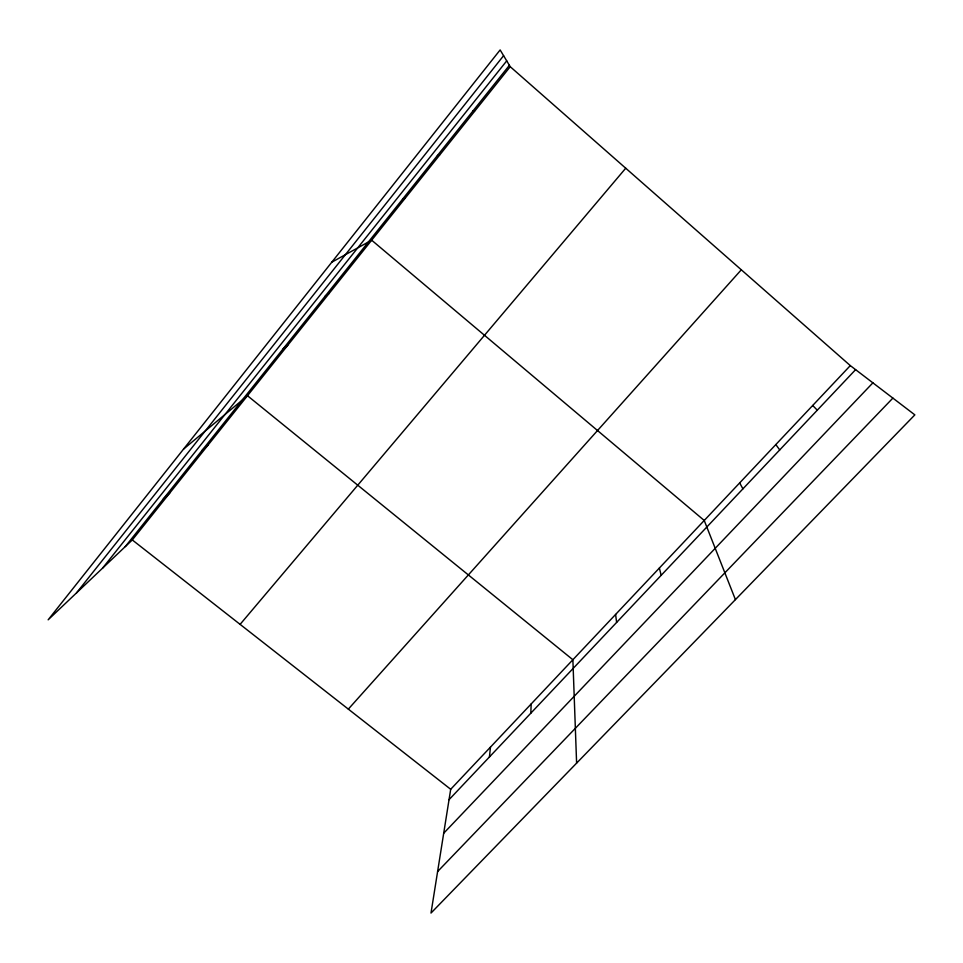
<?xml version="1.0" encoding="UTF-8"?>
<svg xmlns="http://www.w3.org/2000/svg" width="963" height="963" viewBox="0 0 963 963"><rect width="100%" height="100%" fill="white"/><g stroke="black" fill="none" stroke-linecap="round" stroke-linejoin="round"><path stroke-width="1.44" d="M530.806 713.21L531.179 703.953M489.433 756.966L490.468 747.119M850.305 365.603L450.696 789.287L431.003 913.056L914.85 414.872L850.305 365.603L510.221 66.688L500.134 49.944L48.15 619.823L132.292 539.942L510.221 66.688M76.498 592.919L503.589 55.685M102.56 568.17L506.719 60.862M125.274 546.611L509.403 65.315M240.1 624.373L625.733 168.212M348.329 709.117L741.305 269.796M449.047 799.687L855.613 369.648M443.702 833.236L872.887 382.841M437.599 871.563L892.882 398.104M163.265 499.003L169.753 493.044M202.218 450.203L208.128 444.99M183.524 449.143L247.479 395.721L572.877 659.739L576.608 763.129M283.158 348.799L287.817 345.187M325.217 296.098L329.202 293.366M331.802 262.189L371.67 240.196L704.23 520.465L735.419 599.612M402.546 199.209L405.254 198.137M437.419 155.512L439.525 155.224M473.026 110.889L474.506 111.419M132.292 539.942L450.696 789.287M812.7 405.471L817.286 410.19M775.829 444.557L779.729 449.926M739.68 482.884L742.906 488.867M659.366 568.038L661.16 575.332M615.598 614.454L616.621 622.435"/></g></svg>
